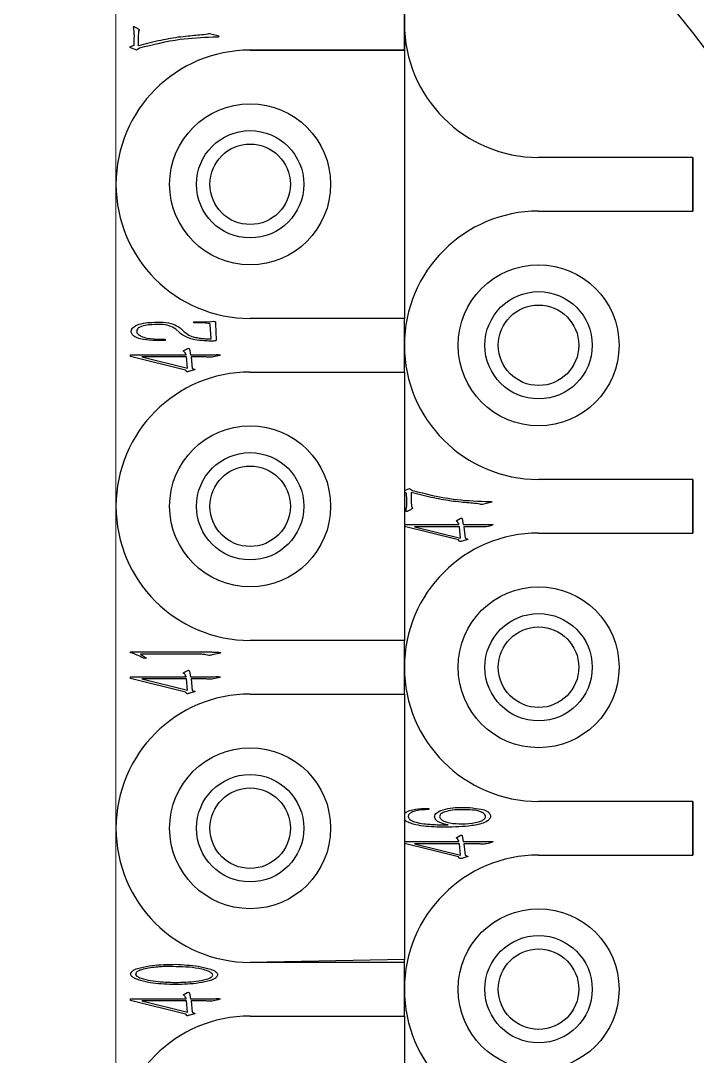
# Model space of a CAD drawing. Header units: millimetres. Extents: x 5231 to 7653, y 7068 to 7959.
# Drawn here: x 7356.01 to 7381.23, y 7622.46 to 7661.05 of the extents above; entities that cross this region are included whole.
import ezdxf

# ---------------------------------------------------------------- set-up
doc = ezdxf.new("R2010")
doc.units = ezdxf.units.MM
doc.layers.add('标注', color=3, linetype='Continuous', lineweight=13)

msp = doc.modelspace()

# ---------------------------------------------------------------- linework, layer by layer
at = {"color": 7, "linetype": 'Continuous', "lineweight": 25}
for p, q in [((7370.311, 7661.956), (7370.311, 7659.956)), ((7370.311, 7659.956), (7370.311, 7661.956)), ((7360.201, 7660.819), (7360.212, 7660.759)), ((7360.212, 7660.759), (7360.221, 7660.653)), ((7360.362, 7660.756), (7360.242, 7660.819)), ((7360.398, 7660.467), (7360.408, 7660.612)), ((7360.418, 7660.665), (7360.439, 7660.696)), ((7362.97, 7660.554), (7362.83, 7660.53)), ((7363.403, 7660.471), (7363.046, 7660.566)), ((7360.221, 7660.134), (7360.071, 7660.071)), ((7360.232, 7660.401), (7360.221, 7660.134)), ((7360.69, 7660.191), (7360.398, 7660.119)), ((7361.138, 7660.299), (7360.69, 7660.191)), ((7363.167, 7660.449), (7363.383, 7660.449)), ((7363.383, 7660.449), (7363.403, 7660.471)), ((7360.071, 7660.071), (7360.327, 7659.966)), ((7360.327, 7659.966), (7360.439, 7660.037)), ((7370.311, 7659.956), (7364.561, 7659.956)), ((7364.561, 7659.956), (7370.311, 7659.956)), ((7370.311, 7659.956), (7370.311, 7649.956)), ((7381.048, 7655.956), (7375.311, 7655.956)), ((7381.061, 7655.94), (7381.061, 7653.956)), ((7381.061, 7653.956), (7381.061, 7655.938)), ((7375.311, 7653.956), (7381.061, 7653.956)), ((7362.457, 7649.833), (7363.121, 7649.848)), ((7362.457, 7649.791), (7362.457, 7649.833)), ((7362.895, 7649.779), (7362.457, 7649.791)), ((7363.106, 7649.196), (7363.076, 7649.734)), ((7363.273, 7649.758), (7363.298, 7649.16)), ((7370.311, 7649.956), (7364.561, 7649.956)), ((7370.311, 7647.956), (7370.311, 7649.956)), ((7361.929, 7649.427), (7361.797, 7649.55)), ((7361.949, 7649.608), (7362.105, 7649.461)), ((7361.234, 7649.181), (7361.4, 7649.178)), ((7361.4, 7649.178), (7361.4, 7649.133)), ((7362.895, 7649.202), (7363.106, 7649.196)), ((7360.101, 7648.537), (7360.101, 7648.603)), ((7360.101, 7648.603), (7362.175, 7648.603)), ((7362.155, 7648.03), (7360.101, 7648.537)), ((7362.07, 7648.744), (7362.215, 7648.828)), ((7362.099, 7648.723), (7362.07, 7648.744)), ((7362.165, 7648.633), (7362.134, 7648.678)), ((7362.296, 7648.813), (7362.336, 7648.603)), ((7362.336, 7648.603), (7363.237, 7648.603)), ((7363.262, 7648.534), (7363.192, 7648.519)), ((7363.353, 7648.561), (7363.262, 7648.534)), ((7360.524, 7648.522), (7362.231, 7648.098)), ((7362.195, 7648.522), (7360.524, 7648.522)), ((7362.231, 7648.098), (7362.195, 7648.522)), ((7362.895, 7648.522), (7362.361, 7648.519)), ((7362.361, 7648.519), (7362.401, 7648.095)), ((7362.185, 7647.996), (7362.155, 7648.03)), ((7362.195, 7647.972), (7362.185, 7647.996)), ((7362.472, 7648.035), (7362.281, 7647.978)), ((7362.401, 7648.095), (7362.477, 7648.065)), ((7364.561, 7647.956), (7370.311, 7647.956)), ((7370.311, 7647.956), (7370.311, 7637.956)), ((7381.061, 7643.956), (7375.311, 7643.956)), ((7381.061, 7643.956), (7381.061, 7641.956)), ((7381.061, 7641.956), (7381.061, 7643.956)), ((7370.311, 7643.541), (7370.497, 7643.618)), ((7370.497, 7643.618), (7370.608, 7643.546)), ((7370.391, 7643.45), (7370.311, 7643.484)), ((7370.402, 7643.182), (7370.391, 7643.45)), ((7370.86, 7643.393), (7370.568, 7643.465)), ((7371.308, 7643.284), (7370.86, 7643.393)), ((7373.336, 7643.135), (7373.553, 7643.135)), ((7373.553, 7643.135), (7373.573, 7643.113)), ((7370.371, 7642.765), (7370.382, 7642.825)), ((7370.382, 7642.825), (7370.391, 7642.93)), ((7370.532, 7642.828), (7370.411, 7642.765)), ((7370.568, 7643.117), (7370.578, 7642.972)), ((7370.588, 7642.918), (7370.608, 7642.888)), ((7373.14, 7643.029), (7372.999, 7643.053)), ((7373.573, 7643.113), (7373.216, 7643.017)), ((7372.239, 7642.415), (7372.385, 7642.499)), ((7372.269, 7642.394), (7372.239, 7642.415)), ((7372.335, 7642.304), (7372.304, 7642.349)), ((7372.465, 7642.484), (7372.506, 7642.274)), ((7370.311, 7642.274), (7372.345, 7642.274)), ((7372.324, 7641.7), (7370.311, 7642.198)), ((7370.693, 7642.193), (7372.4, 7641.769)), ((7372.365, 7642.193), (7370.693, 7642.193)), ((7372.4, 7641.769), (7372.365, 7642.193)), ((7372.506, 7642.274), (7373.407, 7642.274)), ((7373.065, 7642.193), (7372.531, 7642.19)), ((7372.531, 7642.19), (7372.571, 7641.766)), ((7373.432, 7642.205), (7373.362, 7642.19)), ((7373.523, 7642.232), (7373.432, 7642.205)), ((7372.355, 7641.667), (7372.324, 7641.7)), ((7372.365, 7641.643), (7372.355, 7641.667)), ((7372.642, 7641.706), (7372.45, 7641.649)), ((7372.571, 7641.766), (7372.647, 7641.736)), ((7375.311, 7641.956), (7381.061, 7641.956)), ((7370.311, 7637.956), (7364.561, 7637.956)), ((7370.311, 7635.956), (7370.311, 7637.956)), ((7360.101, 7637.499), (7360.101, 7637.532)), ((7360.101, 7637.532), (7362.774, 7637.529)), ((7360.212, 7637.464), (7360.101, 7637.499)), ((7362.447, 7637.442), (7360.474, 7637.446)), ((7360.474, 7637.446), (7360.7, 7637.289)), ((7363.333, 7637.455), (7363.152, 7637.421)), ((7363.399, 7637.47), (7363.333, 7637.455)), ((7360.7, 7637.289), (7360.615, 7637.277)), ((7360.101, 7636.537), (7360.101, 7636.603)), ((7360.101, 7636.603), (7362.175, 7636.603)), ((7362.07, 7636.744), (7362.215, 7636.828)), ((7362.099, 7636.723), (7362.07, 7636.744)), ((7362.165, 7636.633), (7362.134, 7636.678)), ((7362.296, 7636.813), (7362.336, 7636.603)), ((7362.336, 7636.603), (7363.237, 7636.603)), ((7363.353, 7636.561), (7363.262, 7636.534)), ((7362.155, 7636.03), (7360.101, 7636.537)), ((7360.524, 7636.522), (7362.231, 7636.098)), ((7362.195, 7636.522), (7360.524, 7636.522)), ((7362.231, 7636.098), (7362.195, 7636.522)), ((7362.895, 7636.522), (7362.361, 7636.519)), ((7362.361, 7636.519), (7362.401, 7636.095)), ((7363.262, 7636.534), (7363.192, 7636.519)), ((7362.185, 7635.996), (7362.155, 7636.03)), ((7362.195, 7635.972), (7362.185, 7635.996)), ((7362.472, 7636.035), (7362.281, 7635.978)), ((7362.401, 7636.095), (7362.477, 7636.065)), ((7364.561, 7635.956), (7370.311, 7635.956)), ((7370.311, 7635.956), (7370.311, 7626.064)), ((7381.061, 7631.956), (7375.311, 7631.956)), ((7381.061, 7631.956), (7381.061, 7629.956)), ((7381.061, 7629.956), (7381.061, 7631.956)), ((7371.066, 7631.696), (7371.227, 7631.696)), ((7371.227, 7631.696), (7371.227, 7631.654)), ((7371.746, 7631.083), (7371.942, 7631.08)), ((7370.311, 7630.457), (7372.345, 7630.457)), ((7372.239, 7630.598), (7372.385, 7630.683)), ((7372.269, 7630.577), (7372.239, 7630.598)), ((7372.335, 7630.487), (7372.304, 7630.533)), ((7372.465, 7630.668), (7372.506, 7630.457)), ((7372.506, 7630.457), (7373.407, 7630.457)), ((7373.432, 7630.388), (7373.362, 7630.373)), ((7373.523, 7630.416), (7373.432, 7630.388)), ((7372.324, 7629.884), (7370.311, 7630.381)), ((7370.693, 7630.376), (7372.4, 7629.952)), ((7372.365, 7630.376), (7370.693, 7630.376)), ((7372.4, 7629.952), (7372.365, 7630.376)), ((7373.065, 7630.376), (7372.531, 7630.373)), ((7372.531, 7630.373), (7372.571, 7629.949)), ((7372.355, 7629.85), (7372.324, 7629.884)), ((7372.365, 7629.826), (7372.355, 7629.85)), ((7372.642, 7629.89), (7372.45, 7629.832)), ((7372.571, 7629.949), (7372.647, 7629.92)), ((7375.311, 7629.956), (7381.061, 7629.956)), ((7370.311, 7626.064), (7364.561, 7625.956)), ((7370.311, 7625.956), (7364.561, 7625.956)), ((7370.311, 7625.956), (7370.311, 7626.064)), ((7370.311, 7623.956), (7370.311, 7625.956)), ((7360.101, 7624.537), (7360.101, 7624.603)), ((7360.101, 7624.603), (7362.175, 7624.603)), ((7362.07, 7624.744), (7362.215, 7624.828)), ((7362.099, 7624.723), (7362.07, 7624.744)), ((7362.165, 7624.633), (7362.134, 7624.678)), ((7362.296, 7624.813), (7362.336, 7624.603)), ((7362.336, 7624.603), (7363.237, 7624.603)), ((7362.155, 7624.03), (7360.101, 7624.537)), ((7360.524, 7624.522), (7362.231, 7624.098)), ((7362.195, 7624.522), (7360.524, 7624.522)), ((7362.231, 7624.098), (7362.195, 7624.522)), ((7362.895, 7624.522), (7362.361, 7624.519)), ((7362.361, 7624.519), (7362.401, 7624.095)), ((7363.262, 7624.534), (7363.192, 7624.519)), ((7363.353, 7624.561), (7363.262, 7624.534)), ((7362.185, 7623.996), (7362.155, 7624.03)), ((7362.195, 7623.972), (7362.185, 7623.996)), ((7362.472, 7624.035), (7362.281, 7623.978)), ((7362.401, 7624.095), (7362.477, 7624.065)), ((7364.561, 7623.956), (7370.311, 7623.956)), ((7370.311, 7623.956), (7370.311, 7613.956))]:
    msp.add_line(p, q, dxfattribs=at)
at = {"color": 7, "linetype": 'Continuous', "lineweight": 25, "flags": 128}
for points in [[(7381.061, 7655.938), (7381.059, 7655.94), (7381.058, 7655.942), (7381.056, 7655.945), (7381.055, 7655.947), (7381.053, 7655.949), (7381.052, 7655.952), (7381.05, 7655.954), (7381.048, 7655.956)], [(7381.05, 7655.956), (7381.051, 7655.954), (7381.053, 7655.952), (7381.054, 7655.95), (7381.055, 7655.948), (7381.057, 7655.946), (7381.058, 7655.944), (7381.06, 7655.942), (7381.061, 7655.94)]]:
    msp.add_lwpolyline(points, dxfattribs=at)
at = {"color": 7, "linetype": 'Continuous', "lineweight": 25}
for centre, radius in [((7364.561, 7654.956), 3), ((7364.561, 7654.956), 2), ((7364.561, 7654.956), 1.5), ((7375.311, 7648.956), 3), ((7375.311, 7648.956), 2), ((7375.311, 7648.956), 1.5), ((7364.561, 7642.956), 3), ((7364.561, 7642.956), 2), ((7364.561, 7642.956), 1.5), ((7375.311, 7636.956), 3), ((7375.311, 7636.956), 2), ((7375.311, 7636.956), 1.5), ((7364.561, 7630.956), 3), ((7364.561, 7630.956), 2), ((7364.561, 7630.956), 1.5), ((7375.311, 7624.956), 3), ((7375.311, 7624.956), 2), ((7375.311, 7624.956), 1.5)]:
    msp.add_circle(centre, radius, dxfattribs=at)
for centre, radius, start, end in [((7335.313, 7624.093), 71.5, 68.96438, 289.26974), ((7335.313, 7624.093), 68.5, 68.59564, 289.98816), ((7335.313, 7624.093), 68.5, 68.59564, 289.98816), ((7335.311, 7624.956), 61.039, 292.37228, 67.0074), ((7335.311, 7624.956), 60.75, 292.48384, 66.95752), ((7335.311, 7624.956), 58, 307.11726, 52.88274), ((7375.311, 7660.956), 5, 180, 270), ((7364.561, 7654.956), 5, 90, 180), ((7364.561, 7654.956), 5, 180, 270), ((7375.311, 7648.956), 5, 90, 180), ((7375.311, 7648.956), 5, 180, 270), ((7364.561, 7642.956), 5, 90, 180), ((7364.561, 7642.956), 5, 180, 270), ((7375.311, 7636.956), 5, 90, 180), ((7375.311, 7636.956), 5, 180, 270), ((7364.561, 7630.956), 5, 90, 180), ((7364.561, 7630.956), 5, 180, 270), ((7375.311, 7624.956), 5, 90, 180), ((7375.311, 7624.956), 5, 180, 270), ((7364.561, 7618.956), 5, 90, 180)]:
    msp.add_arc(centre, radius, start, end, dxfattribs=at)
for points, knots in [([(7360.242, 7660.819), (7360.235, 7660.822), (7360.226, 7660.826), (7360.215, 7660.828), (7360.209, 7660.827), (7360.205, 7660.824), (7360.202, 7660.821), (7360.201, 7660.819)], [0, 0, 0, 0, 0.50038, 0.624795, 0.750128, 0.873614, 1, 1, 1, 1]), ([(7360.221, 7660.653), (7360.227, 7660.607), (7360.237, 7660.523), (7360.234, 7660.438), (7360.232, 7660.401)], [0, 0, 0, 0, 0.56009, 1, 1, 1, 1]), ([(7360.439, 7660.714), (7360.425, 7660.723), (7360.402, 7660.74), (7360.374, 7660.751), (7360.362, 7660.756)], [0, 0, 0, 0, 0.557981, 1, 1, 1, 1]), ([(7360.408, 7660.612), (7360.408, 7660.622), (7360.408, 7660.641), (7360.415, 7660.658), (7360.418, 7660.665)], [0, 0, 0, 0, 0.560164, 1, 1, 1, 1]), ([(7360.439, 7660.696), (7360.44, 7660.699), (7360.442, 7660.705), (7360.44, 7660.711), (7360.439, 7660.714)], [0, 0, 0, 0, 0.561117, 1, 1, 1, 1]), ([(7362.83, 7660.53), (7362.637, 7660.512), (7362.319, 7660.481), (7361.877, 7660.437), (7361.506, 7660.374), (7361.261, 7660.324), (7361.138, 7660.299)], [0, 0, 0, 0, 0.340014, 0.560002, 0.780004, 1, 1, 1, 1]), ([(7363.046, 7660.566), (7363.032, 7660.564), (7363.007, 7660.559), (7362.982, 7660.556), (7362.97, 7660.554)], [0, 0, 0, 0, 0.560066, 1, 1, 1, 1]), ([(7360.398, 7660.119), (7360.397, 7660.184), (7360.394, 7660.3), (7360.397, 7660.416), (7360.398, 7660.467)], [0, 0, 0, 0, 0.560066, 1, 1, 1, 1]), ([(7360.439, 7660.037), (7360.941, 7660.165), (7361.837, 7660.392), (7362.76, 7660.432), (7363.167, 7660.449)], [0, 0, 0, 0, 0.560047, 1, 1, 1, 1]), ([(7360.126, 7649.479), (7360.132, 7649.506), (7360.145, 7649.56), (7360.222, 7649.643), (7360.39, 7649.742), (7360.774, 7649.82), (7361.104, 7649.815), (7361.325, 7649.812)], [0, 0, 0, 0, 0.062154, 0.124652, 0.249535, 0.499502, 1, 1, 1, 1]), ([(7360.776, 7649.716), (7360.688, 7649.701), (7360.556, 7649.678), (7360.408, 7649.62), (7360.345, 7649.551), (7360.337, 7649.507), (7360.333, 7649.485)], [0, 0, 0, 0, 0.500509, 0.749793, 0.875364, 1, 1, 1, 1]), ([(7361.797, 7649.55), (7361.713, 7649.602), (7361.543, 7649.707), (7361.184, 7649.74), (7360.931, 7649.725), (7360.776, 7649.716)], [0, 0, 0, 0, 0.277288, 0.55848, 1, 1, 1, 1]), ([(7361.325, 7649.812), (7361.451, 7649.8), (7361.675, 7649.779), (7361.865, 7649.66), (7361.949, 7649.608)], [0, 0, 0, 0, 0.561518, 1, 1, 1, 1]), ([(7363.076, 7649.734), (7363.076, 7649.738), (7363.074, 7649.746), (7363.067, 7649.757), (7363.056, 7649.763), (7363.032, 7649.769), (7362.978, 7649.773), (7362.928, 7649.777), (7362.895, 7649.779)], [0, 0, 0, 0, 0.064235, 0.124513, 0.187965, 0.251633, 0.500903, 1, 1, 1, 1]), ([(7363.121, 7649.848), (7363.159, 7649.85), (7363.201, 7649.852), (7363.246, 7649.845), (7363.26, 7649.84), (7363.267, 7649.827), (7363.271, 7649.8), (7363.272, 7649.776), (7363.273, 7649.758)], [0, 0, 0, 0, 0.499571, 0.563099, 0.624648, 0.686875, 0.750149, 1, 1, 1, 1]), ([(7360.931, 7649.133), (7360.774, 7649.146), (7360.538, 7649.165), (7360.275, 7649.253), (7360.15, 7649.361), (7360.134, 7649.439), (7360.126, 7649.479)], [0, 0, 0, 0, 0.500688, 0.751241, 0.875485, 1, 1, 1, 1]), ([(7360.333, 7649.485), (7360.334, 7649.463), (7360.338, 7649.42), (7360.395, 7649.353), (7360.52, 7649.273), (7360.811, 7649.198), (7361.064, 7649.188), (7361.234, 7649.181)], [0, 0, 0, 0, 0.062062, 0.124475, 0.24941, 0.499361, 1, 1, 1, 1]), ([(7362.835, 7649.121), (7362.724, 7649.13), (7362.543, 7649.146), (7362.298, 7649.212), (7362.099, 7649.296), (7361.985, 7649.384), (7361.929, 7649.427)], [0, 0, 0, 0, 0.340155, 0.560065, 0.78005, 1, 1, 1, 1]), ([(7362.105, 7649.461), (7362.181, 7649.401), (7362.307, 7649.301), (7362.524, 7649.247), (7362.708, 7649.213), (7362.833, 7649.206), (7362.895, 7649.202)], [0, 0, 0, 0, 0.33889, 0.559246, 0.779658, 1, 1, 1, 1]), ([(7361.4, 7649.133), (7361.312, 7649.13), (7361.156, 7649.124), (7361, 7649.131), (7360.931, 7649.133)], [0, 0, 0, 0, 0.559989, 1, 1, 1, 1]), ([(7363.298, 7649.16), (7363.298, 7649.155), (7363.297, 7649.145), (7363.285, 7649.127), (7363.249, 7649.118), (7363.179, 7649.11), (7363.036, 7649.112), (7362.915, 7649.117), (7362.835, 7649.121)], [0, 0, 0, 0, 0.032129, 0.06173, 0.125791, 0.250403, 0.500247, 1, 1, 1, 1]), ([(7362.134, 7648.678), (7362.129, 7648.688), (7362.119, 7648.704), (7362.105, 7648.717), (7362.099, 7648.723)], [0, 0, 0, 0, 0.560753, 1, 1, 1, 1]), ([(7362.175, 7648.603), (7362.175, 7648.609), (7362.175, 7648.62), (7362.168, 7648.629), (7362.165, 7648.633)], [0, 0, 0, 0, 0.560081, 1, 1, 1, 1]), ([(7362.215, 7648.828), (7362.231, 7648.836), (7362.25, 7648.845), (7362.275, 7648.84), (7362.287, 7648.837), (7362.295, 7648.826), (7362.295, 7648.817), (7362.296, 7648.813)], [0, 0, 0, 0, 0.499338, 0.623993, 0.75088, 0.874587, 1, 1, 1, 1]), ([(7363.237, 7648.603), (7363.291, 7648.606), (7363.351, 7648.609), (7363.417, 7648.603), (7363.432, 7648.604), (7363.439, 7648.6), (7363.441, 7648.598), (7363.441, 7648.595), (7363.441, 7648.593), (7363.44, 7648.592), (7363.439, 7648.591)], [0, 0, 0, 0, 0.749204, 0.853056, 0.936749, 0.952232, 0.968682, 0.976541, 0.983992, 1, 1, 1, 1]), ([(7363.439, 7648.591), (7363.424, 7648.583), (7363.396, 7648.57), (7363.366, 7648.564), (7363.353, 7648.561)], [0, 0, 0, 0, 0.557868, 1, 1, 1, 1]), ([(7363.192, 7648.519), (7363.137, 7648.515), (7363.038, 7648.508), (7362.939, 7648.518), (7362.895, 7648.522)], [0, 0, 0, 0, 0.556582, 1, 1, 1, 1]), ([(7362.281, 7647.978), (7362.265, 7647.974), (7362.236, 7647.967), (7362.208, 7647.971), (7362.195, 7647.972)], [0, 0, 0, 0, 0.560911, 1, 1, 1, 1]), ([(7362.477, 7648.065), (7362.482, 7648.064), (7362.491, 7648.062), (7362.5, 7648.057), (7362.504, 7648.053), (7362.505, 7648.052), (7362.505, 7648.051), (7362.505, 7648.05), (7362.505, 7648.049), (7362.503, 7648.047), (7362.499, 7648.045), (7362.493, 7648.043), (7362.484, 7648.039), (7362.477, 7648.037), (7362.472, 7648.035)], [0, 0, 0, 0, 0.238617, 0.378271, 0.444699, 0.458009, 0.469885, 0.480903, 0.492112, 0.529873, 0.578504, 0.663588, 0.798868, 1, 1, 1, 1]), ([(7370.608, 7643.546), (7371.11, 7643.419), (7372.007, 7643.192), (7372.93, 7643.152), (7373.336, 7643.135)], [0, 0, 0, 0, 0.560047, 1, 1, 1, 1]), ([(7370.391, 7642.93), (7370.397, 7642.977), (7370.407, 7643.061), (7370.403, 7643.145), (7370.402, 7643.182)], [0, 0, 0, 0, 0.56009, 1, 1, 1, 1]), ([(7370.568, 7643.465), (7370.567, 7643.4), (7370.564, 7643.284), (7370.567, 7643.168), (7370.568, 7643.117)], [0, 0, 0, 0, 0.560066, 1, 1, 1, 1]), ([(7372.999, 7643.053), (7372.807, 7643.072), (7372.489, 7643.102), (7372.047, 7643.147), (7371.676, 7643.21), (7371.431, 7643.26), (7371.308, 7643.284)], [0, 0, 0, 0, 0.340014, 0.560002, 0.780004, 1, 1, 1, 1]), ([(7370.411, 7642.765), (7370.405, 7642.762), (7370.396, 7642.758), (7370.385, 7642.755), (7370.379, 7642.756), (7370.374, 7642.76), (7370.372, 7642.763), (7370.371, 7642.765)], [0, 0, 0, 0, 0.50038, 0.624795, 0.750128, 0.873614, 1, 1, 1, 1]), ([(7370.608, 7642.87), (7370.595, 7642.86), (7370.571, 7642.843), (7370.544, 7642.833), (7370.532, 7642.828)], [0, 0, 0, 0, 0.557981, 1, 1, 1, 1]), ([(7370.578, 7642.972), (7370.578, 7642.962), (7370.578, 7642.943), (7370.585, 7642.926), (7370.588, 7642.918)], [0, 0, 0, 0, 0.560164, 1, 1, 1, 1]), ([(7370.608, 7642.888), (7370.61, 7642.884), (7370.612, 7642.878), (7370.609, 7642.872), (7370.608, 7642.87)], [0, 0, 0, 0, 0.561117, 1, 1, 1, 1]), ([(7373.216, 7643.017), (7373.202, 7643.02), (7373.177, 7643.025), (7373.151, 7643.028), (7373.14, 7643.029)], [0, 0, 0, 0, 0.560066, 1, 1, 1, 1]), ([(7372.304, 7642.349), (7372.299, 7642.359), (7372.289, 7642.375), (7372.275, 7642.388), (7372.269, 7642.394)], [0, 0, 0, 0, 0.560753, 1, 1, 1, 1]), ([(7372.385, 7642.499), (7372.4, 7642.506), (7372.42, 7642.516), (7372.444, 7642.511), (7372.457, 7642.508), (7372.464, 7642.497), (7372.465, 7642.488), (7372.465, 7642.484)], [0, 0, 0, 0, 0.499338, 0.623993, 0.75088, 0.874587, 1, 1, 1, 1]), ([(7372.345, 7642.274), (7372.344, 7642.28), (7372.344, 7642.291), (7372.338, 7642.3), (7372.335, 7642.304)], [0, 0, 0, 0, 0.560081, 1, 1, 1, 1]), ([(7373.362, 7642.19), (7373.307, 7642.186), (7373.208, 7642.179), (7373.109, 7642.189), (7373.065, 7642.193)], [0, 0, 0, 0, 0.556582, 1, 1, 1, 1]), ([(7373.407, 7642.274), (7373.46, 7642.277), (7373.521, 7642.279), (7373.587, 7642.274), (7373.601, 7642.275), (7373.609, 7642.271), (7373.611, 7642.269), (7373.611, 7642.266), (7373.611, 7642.264), (7373.609, 7642.263), (7373.609, 7642.262)], [0, 0, 0, 0, 0.749204, 0.853056, 0.936749, 0.952232, 0.968682, 0.976541, 0.983992, 1, 1, 1, 1]), ([(7373.609, 7642.262), (7373.593, 7642.254), (7373.566, 7642.241), (7373.536, 7642.235), (7373.523, 7642.232)], [0, 0, 0, 0, 0.557868, 1, 1, 1, 1]), ([(7372.45, 7641.649), (7372.435, 7641.645), (7372.406, 7641.638), (7372.377, 7641.642), (7372.365, 7641.643)], [0, 0, 0, 0, 0.560911, 1, 1, 1, 1]), ([(7372.647, 7641.736), (7372.652, 7641.735), (7372.661, 7641.733), (7372.67, 7641.728), (7372.674, 7641.724), (7372.675, 7641.722), (7372.675, 7641.722), (7372.675, 7641.721), (7372.674, 7641.719), (7372.673, 7641.718), (7372.669, 7641.716), (7372.663, 7641.714), (7372.654, 7641.71), (7372.647, 7641.708), (7372.642, 7641.706)], [0, 0, 0, 0, 0.238617, 0.378271, 0.444699, 0.458009, 0.469885, 0.480903, 0.492112, 0.529873, 0.578504, 0.663588, 0.798868, 1, 1, 1, 1]), ([(7360.615, 7637.277), (7360.542, 7637.318), (7360.413, 7637.391), (7360.273, 7637.441), (7360.212, 7637.464)], [0, 0, 0, 0, 0.559902, 1, 1, 1, 1]), ([(7363.152, 7637.421), (7363.107, 7637.408), (7363.028, 7637.385), (7362.899, 7637.428), (7362.76, 7637.439), (7362.603, 7637.442), (7362.499, 7637.442), (7362.447, 7637.442)], [0, 0, 0, 0, 0.189866, 0.339588, 0.559671, 0.779824, 1, 1, 1, 1]), ([(7362.774, 7637.529), (7362.889, 7637.529), (7363.062, 7637.527), (7363.263, 7637.52), (7363.363, 7637.514), (7363.412, 7637.51), (7363.434, 7637.505), (7363.445, 7637.503), (7363.451, 7637.501), (7363.454, 7637.498), (7363.455, 7637.495), (7363.454, 7637.492), (7363.454, 7637.491)], [0, 0, 0, 0, 0.499582, 0.749249, 0.874313, 0.936207, 0.962078, 0.975536, 0.985216, 0.98857, 0.991868, 1, 1, 1, 1]), ([(7363.454, 7637.491), (7363.444, 7637.484), (7363.427, 7637.473), (7363.407, 7637.471), (7363.399, 7637.47)], [0, 0, 0, 0, 0.557445, 1, 1, 1, 1]), ([(7362.134, 7636.678), (7362.129, 7636.688), (7362.119, 7636.704), (7362.105, 7636.717), (7362.099, 7636.723)], [0, 0, 0, 0, 0.560753, 1, 1, 1, 1]), ([(7362.175, 7636.603), (7362.175, 7636.609), (7362.175, 7636.62), (7362.168, 7636.629), (7362.165, 7636.633)], [0, 0, 0, 0, 0.560081, 1, 1, 1, 1]), ([(7362.215, 7636.828), (7362.231, 7636.836), (7362.25, 7636.845), (7362.275, 7636.84), (7362.287, 7636.837), (7362.295, 7636.826), (7362.295, 7636.817), (7362.296, 7636.813)], [0, 0, 0, 0, 0.499338, 0.623993, 0.75088, 0.874587, 1, 1, 1, 1]), ([(7363.237, 7636.603), (7363.291, 7636.606), (7363.351, 7636.609), (7363.417, 7636.603), (7363.432, 7636.604), (7363.439, 7636.6), (7363.441, 7636.598), (7363.441, 7636.595), (7363.441, 7636.593), (7363.44, 7636.592), (7363.439, 7636.591)], [0, 0, 0, 0, 0.749204, 0.853056, 0.936749, 0.952232, 0.968682, 0.976541, 0.983992, 1, 1, 1, 1]), ([(7363.439, 7636.591), (7363.424, 7636.583), (7363.396, 7636.57), (7363.366, 7636.564), (7363.353, 7636.561)], [0, 0, 0, 0, 0.557868, 1, 1, 1, 1]), ([(7363.192, 7636.519), (7363.137, 7636.515), (7363.038, 7636.508), (7362.939, 7636.518), (7362.895, 7636.522)], [0, 0, 0, 0, 0.556582, 1, 1, 1, 1]), ([(7362.281, 7635.978), (7362.265, 7635.974), (7362.236, 7635.967), (7362.208, 7635.971), (7362.195, 7635.972)], [0, 0, 0, 0, 0.560911, 1, 1, 1, 1]), ([(7362.477, 7636.065), (7362.482, 7636.064), (7362.491, 7636.062), (7362.5, 7636.057), (7362.504, 7636.053), (7362.505, 7636.052), (7362.505, 7636.051), (7362.505, 7636.05), (7362.505, 7636.049), (7362.503, 7636.047), (7362.499, 7636.045), (7362.493, 7636.043), (7362.484, 7636.039), (7362.477, 7636.037), (7362.472, 7636.035)], [0, 0, 0, 0, 0.238617, 0.378271, 0.444699, 0.458009, 0.469885, 0.480903, 0.492112, 0.529873, 0.578504, 0.663588, 0.798868, 1, 1, 1, 1]), ([(7370.311, 7631.498), (7370.341, 7631.524), (7370.427, 7631.601), (7370.692, 7631.671), (7370.917, 7631.686), (7371.066, 7631.696)], [0, 0, 0, 0, 0.149453, 0.432509, 1, 1, 1, 1]), ([(7371.227, 7631.654), (7371.037, 7631.646), (7370.811, 7631.637), (7370.568, 7631.546), (7370.493, 7631.495), (7370.454, 7631.434), (7370.452, 7631.379), (7370.469, 7631.328), (7370.54, 7631.242), (7370.691, 7631.194), (7370.918, 7631.135), (7371.268, 7631.094), (7371.559, 7631.087), (7371.746, 7631.083)], [0, 0, 0, 0, 0.249887, 0.296799, 0.3435, 0.366881, 0.390238, 0.413626, 0.437041, 0.535476, 0.613202, 0.752044, 1, 1, 1, 1]), ([(7371.434, 7631.378), (7371.438, 7631.408), (7371.446, 7631.469), (7371.538, 7631.555), (7371.726, 7631.647), (7372.14, 7631.746), (7372.502, 7631.732), (7372.743, 7631.723)], [0, 0, 0, 0, 0.062174, 0.124614, 0.249498, 0.499578, 1, 1, 1, 1]), ([(7372.103, 7631.633), (7372.007, 7631.614), (7371.864, 7631.586), (7371.709, 7631.519), (7371.632, 7631.454), (7371.624, 7631.405), (7371.62, 7631.381)], [0, 0, 0, 0, 0.501456, 0.751823, 0.876767, 1, 1, 1, 1]), ([(7373.331, 7631.401), (7373.323, 7631.428), (7373.305, 7631.481), (7373.212, 7631.546), (7373.036, 7631.62), (7372.648, 7631.655), (7372.321, 7631.642), (7372.103, 7631.633)], [0, 0, 0, 0, 0.061751, 0.124212, 0.249183, 0.499399, 1, 1, 1, 1]), ([(7372.743, 7631.723), (7372.887, 7631.707), (7373.103, 7631.683), (7373.357, 7631.624), (7373.472, 7631.529), (7373.502, 7631.462), (7373.518, 7631.429)], [0, 0, 0, 0, 0.501293, 0.751148, 0.87589, 1, 1, 1, 1]), ([(7371.726, 7630.996), (7371.458, 7631.003), (7371.057, 7631.013), (7370.604, 7631.112), (7370.389, 7631.194), (7370.327, 7631.259), (7370.311, 7631.276)], [0, 0, 0, 0, 0.544705, 0.816827, 0.952621, 1, 1, 1, 1]), ([(7371.942, 7631.08), (7371.828, 7631.104), (7371.67, 7631.138), (7371.48, 7631.245), (7371.449, 7631.334), (7371.434, 7631.378)], [0, 0, 0, 0, 0.562322, 0.783049, 1, 1, 1, 1]), ([(7371.62, 7631.381), (7371.638, 7631.346), (7371.675, 7631.276), (7371.816, 7631.201), (7372.079, 7631.129), (7372.314, 7631.123), (7372.471, 7631.12)], [0, 0, 0, 0, 0.123024, 0.248438, 0.498626, 1, 1, 1, 1]), ([(7373.518, 7631.429), (7373.52, 7631.408), (7373.524, 7631.367), (7373.483, 7631.293), (7373.377, 7631.197), (7373.106, 7631.093), (7372.542, 7631.003), (7372.052, 7630.999), (7371.726, 7630.996)], [0, 0, 0, 0, 0.031135, 0.06238, 0.124851, 0.249381, 0.499459, 1, 1, 1, 1]), ([(7372.471, 7631.12), (7372.632, 7631.127), (7372.873, 7631.139), (7373.148, 7631.212), (7373.274, 7631.276), (7373.33, 7631.34), (7373.331, 7631.381), (7373.331, 7631.401)], [0, 0, 0, 0, 0.500379, 0.750558, 0.875534, 0.937981, 1, 1, 1, 1]), ([(7372.304, 7630.533), (7372.299, 7630.542), (7372.289, 7630.558), (7372.275, 7630.572), (7372.269, 7630.577)], [0, 0, 0, 0, 0.560753, 1, 1, 1, 1]), ([(7372.345, 7630.457), (7372.344, 7630.463), (7372.344, 7630.475), (7372.338, 7630.483), (7372.335, 7630.487)], [0, 0, 0, 0, 0.560081, 1, 1, 1, 1]), ([(7372.385, 7630.683), (7372.4, 7630.69), (7372.42, 7630.699), (7372.444, 7630.694), (7372.457, 7630.691), (7372.464, 7630.68), (7372.465, 7630.672), (7372.465, 7630.668)], [0, 0, 0, 0, 0.499338, 0.623993, 0.75088, 0.874587, 1, 1, 1, 1]), ([(7373.407, 7630.457), (7373.46, 7630.46), (7373.521, 7630.463), (7373.587, 7630.457), (7373.601, 7630.458), (7373.609, 7630.454), (7373.611, 7630.452), (7373.611, 7630.45), (7373.611, 7630.447), (7373.609, 7630.446), (7373.609, 7630.445)], [0, 0, 0, 0, 0.749204, 0.853056, 0.936749, 0.952232, 0.968682, 0.976541, 0.983992, 1, 1, 1, 1]), ([(7373.609, 7630.445), (7373.593, 7630.438), (7373.566, 7630.424), (7373.536, 7630.418), (7373.523, 7630.416)], [0, 0, 0, 0, 0.557868, 1, 1, 1, 1]), ([(7373.362, 7630.373), (7373.307, 7630.369), (7373.208, 7630.363), (7373.109, 7630.372), (7373.065, 7630.376)], [0, 0, 0, 0, 0.556582, 1, 1, 1, 1]), ([(7372.45, 7629.832), (7372.435, 7629.828), (7372.406, 7629.822), (7372.377, 7629.825), (7372.365, 7629.826)], [0, 0, 0, 0, 0.560911, 1, 1, 1, 1]), ([(7372.647, 7629.92), (7372.652, 7629.918), (7372.661, 7629.917), (7372.67, 7629.911), (7372.674, 7629.908), (7372.675, 7629.906), (7372.675, 7629.905), (7372.675, 7629.904), (7372.674, 7629.903), (7372.673, 7629.901), (7372.669, 7629.899), (7372.663, 7629.897), (7372.654, 7629.894), (7372.647, 7629.891), (7372.642, 7629.89)], [0, 0, 0, 0, 0.238617, 0.378271, 0.444699, 0.458009, 0.469885, 0.480903, 0.492112, 0.529873, 0.578504, 0.663588, 0.798868, 1, 1, 1, 1]), ([(7360.106, 7625.538), (7360.125, 7625.57), (7360.162, 7625.634), (7360.291, 7625.711), (7360.539, 7625.781), (7361.046, 7625.871), (7361.488, 7625.879), (7361.782, 7625.884)], [0, 0, 0, 0, 0.061754, 0.124165, 0.249187, 0.499482, 1, 1, 1, 1]), ([(7361.325, 7625.797), (7361.141, 7625.785), (7360.865, 7625.766), (7360.555, 7625.696), (7360.375, 7625.642), (7360.316, 7625.571), (7360.287, 7625.535)], [0, 0, 0, 0, 0.501438, 0.752192, 0.877444, 1, 1, 1, 1]), ([(7363.167, 7625.482), (7363.162, 7625.501), (7363.151, 7625.54), (7363.087, 7625.593), (7362.959, 7625.651), (7362.687, 7625.726), (7362.129, 7625.802), (7361.646, 7625.799), (7361.325, 7625.797)], [0, 0, 0, 0, 0.030629, 0.061854, 0.124351, 0.24946, 0.499658, 1, 1, 1, 1]), ([(7361.782, 7625.884), (7362.064, 7625.87), (7362.488, 7625.848), (7362.968, 7625.74), (7363.205, 7625.663), (7363.305, 7625.589), (7363.346, 7625.529), (7363.347, 7625.493), (7363.348, 7625.476)], [0, 0, 0, 0, 0.500348, 0.750541, 0.875563, 0.937865, 0.96908, 1, 1, 1, 1]), ([(7361.671, 7625.133), (7361.39, 7625.143), (7360.967, 7625.158), (7360.489, 7625.273), (7360.256, 7625.356), (7360.155, 7625.428), (7360.111, 7625.485), (7360.108, 7625.521), (7360.106, 7625.538)], [0, 0, 0, 0, 0.500392, 0.750451, 0.875514, 0.937729, 0.968986, 1, 1, 1, 1]), ([(7360.287, 7625.535), (7360.299, 7625.507), (7360.324, 7625.449), (7360.436, 7625.387), (7360.639, 7625.32), (7361.066, 7625.238), (7361.435, 7625.222), (7361.682, 7625.211)], [0, 0, 0, 0, 0.061335, 0.123748, 0.2489, 0.49916, 1, 1, 1, 1]), ([(7363.348, 7625.476), (7363.33, 7625.444), (7363.293, 7625.379), (7363.161, 7625.307), (7362.917, 7625.231), (7362.407, 7625.14), (7361.966, 7625.136), (7361.671, 7625.133)], [0, 0, 0, 0, 0.061396, 0.123879, 0.249019, 0.49934, 1, 1, 1, 1]), ([(7361.682, 7625.211), (7361.941, 7625.212), (7362.33, 7625.214), (7362.777, 7625.288), (7362.999, 7625.342), (7363.099, 7625.393), (7363.151, 7625.435), (7363.161, 7625.466), (7363.167, 7625.482)], [0, 0, 0, 0, 0.50023, 0.750442, 0.875474, 0.937946, 0.969177, 1, 1, 1, 1]), ([(7362.134, 7624.678), (7362.129, 7624.688), (7362.119, 7624.704), (7362.105, 7624.717), (7362.099, 7624.723)], [0, 0, 0, 0, 0.560753, 1, 1, 1, 1]), ([(7362.175, 7624.603), (7362.175, 7624.609), (7362.175, 7624.62), (7362.168, 7624.629), (7362.165, 7624.633)], [0, 0, 0, 0, 0.560081, 1, 1, 1, 1]), ([(7362.215, 7624.828), (7362.231, 7624.836), (7362.25, 7624.845), (7362.275, 7624.84), (7362.287, 7624.837), (7362.295, 7624.826), (7362.295, 7624.817), (7362.296, 7624.813)], [0, 0, 0, 0, 0.499338, 0.623993, 0.75088, 0.874587, 1, 1, 1, 1]), ([(7363.237, 7624.603), (7363.291, 7624.606), (7363.351, 7624.609), (7363.417, 7624.603), (7363.432, 7624.604), (7363.439, 7624.6), (7363.441, 7624.598), (7363.441, 7624.595), (7363.441, 7624.593), (7363.44, 7624.592), (7363.439, 7624.591)], [0, 0, 0, 0, 0.749204, 0.853056, 0.936749, 0.952232, 0.968682, 0.976541, 0.983992, 1, 1, 1, 1]), ([(7363.192, 7624.519), (7363.137, 7624.515), (7363.038, 7624.508), (7362.939, 7624.518), (7362.895, 7624.522)], [0, 0, 0, 0, 0.556582, 1, 1, 1, 1]), ([(7363.439, 7624.591), (7363.424, 7624.583), (7363.396, 7624.57), (7363.366, 7624.564), (7363.353, 7624.561)], [0, 0, 0, 0, 0.557868, 1, 1, 1, 1]), ([(7362.281, 7623.978), (7362.265, 7623.974), (7362.236, 7623.967), (7362.208, 7623.971), (7362.195, 7623.972)], [0, 0, 0, 0, 0.560911, 1, 1, 1, 1]), ([(7362.477, 7624.065), (7362.482, 7624.064), (7362.491, 7624.062), (7362.5, 7624.057), (7362.504, 7624.053), (7362.505, 7624.052), (7362.505, 7624.051), (7362.505, 7624.05), (7362.505, 7624.049), (7362.503, 7624.047), (7362.499, 7624.045), (7362.493, 7624.043), (7362.484, 7624.039), (7362.477, 7624.037), (7362.472, 7624.035)], [0, 0, 0, 0, 0.238617, 0.378271, 0.444699, 0.458009, 0.469885, 0.480903, 0.492112, 0.529873, 0.578504, 0.663588, 0.798868, 1, 1, 1, 1])]:
    msp.add_open_spline(points, degree=3, knots=knots, dxfattribs=at)
at = {"layer": '标注'}
msp.add_line((7359.561, 7677.644), (7359.561, 7572.269), dxfattribs=at)

doc.saveas('drawing.dxf')
